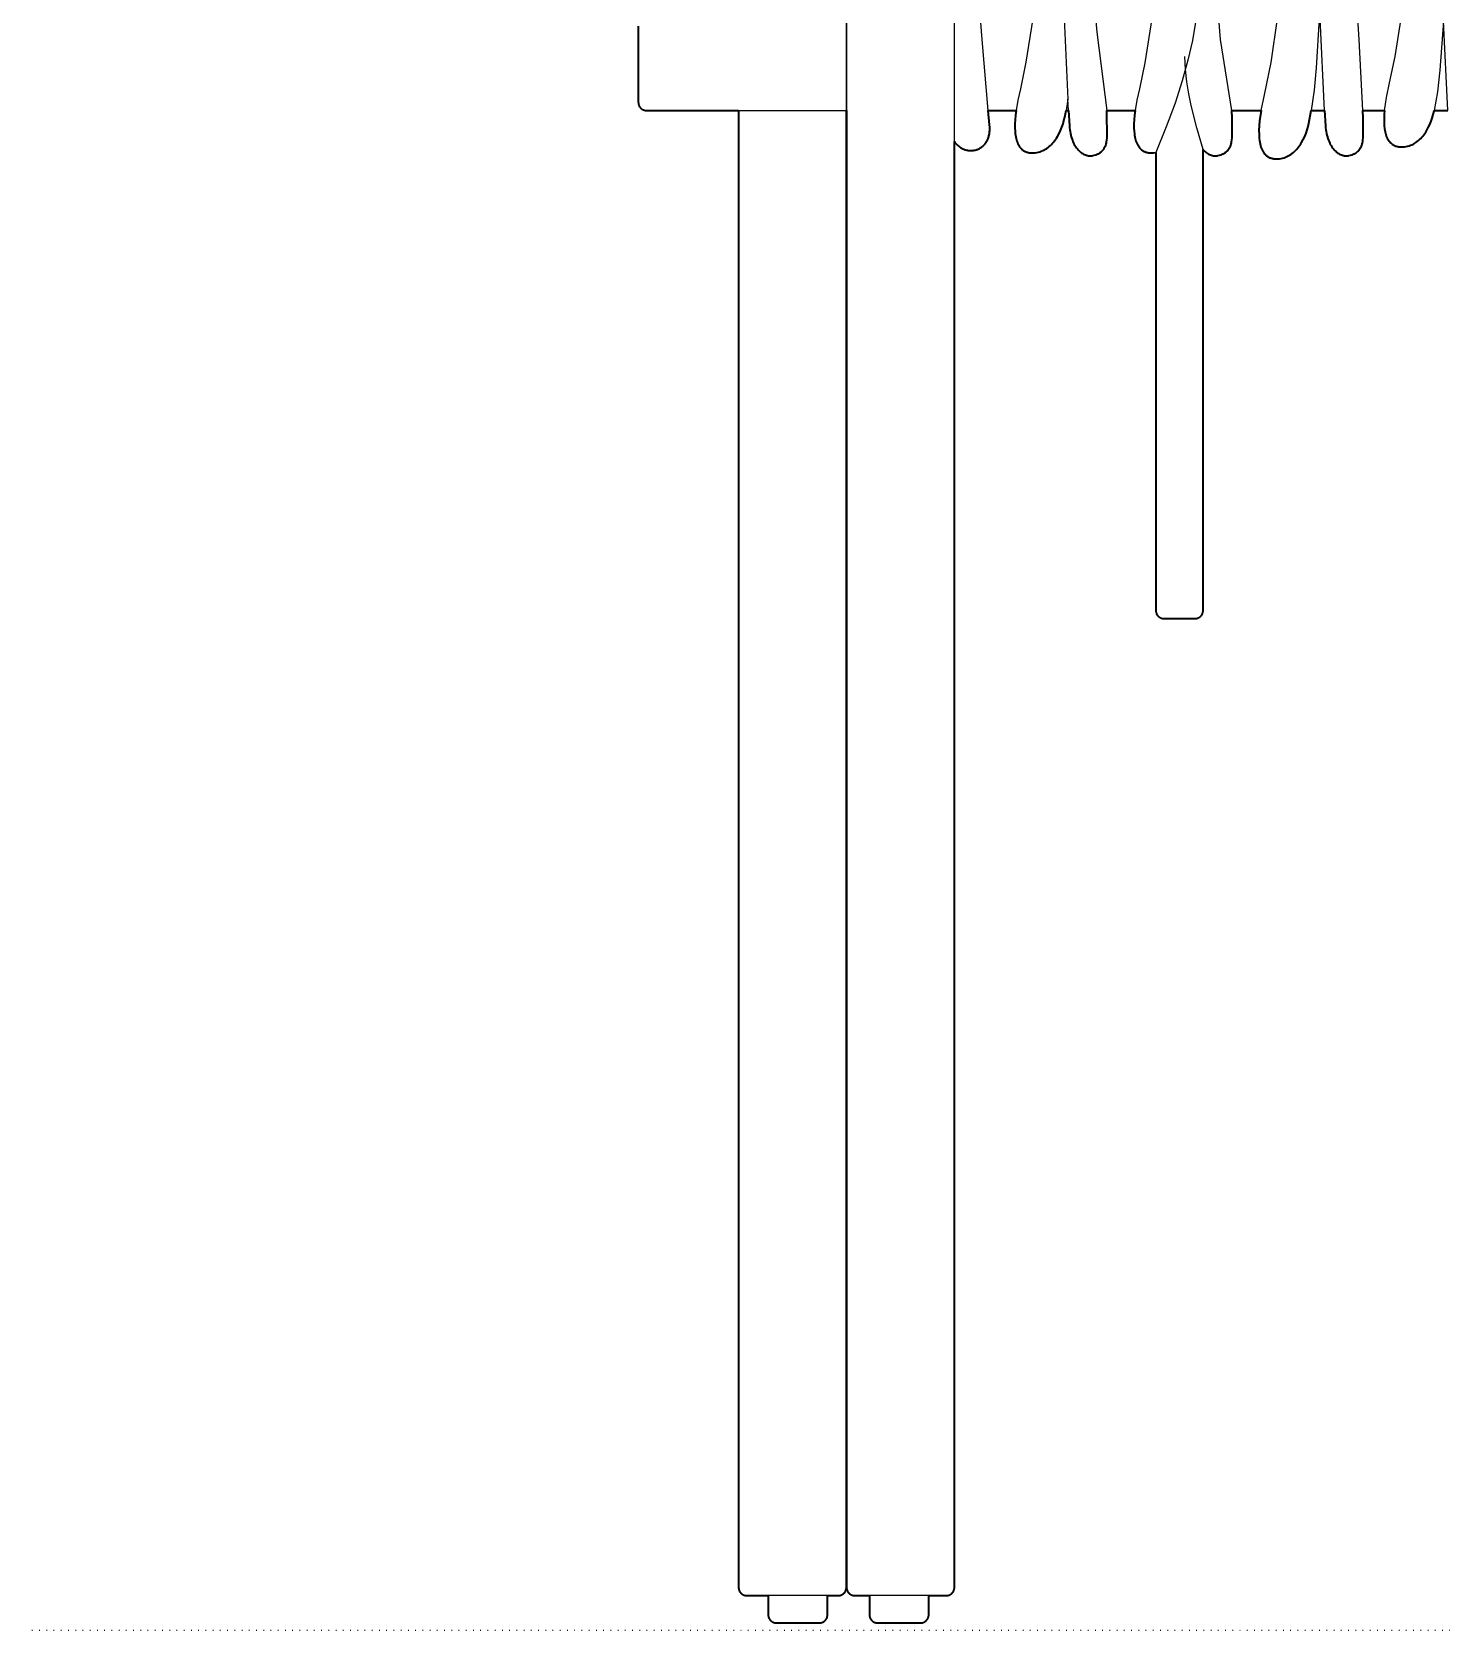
# Model space of a CAD drawing. Header units: millimetres. Extents: x 0 to 1881, y -1115 to 723.
# Drawn here: x 0 to 214.3, y -1115 to -872 of the extents above; entities that cross this region are included whole.
import ezdxf

# ---------------------------------------------------------------- set-up
doc = ezdxf.new("R2010")
doc.units = ezdxf.units.MM
doc.linetypes.add('Dots', pattern=[1, 0, -1])
doc.layers.add('Blocks', color=7, linetype='Continuous')
for name, color, linetype, lineweight, true_color in [('Blocks$Inner', 7, 'Continuous', 25, 0x007f00), ('Blocks$Outline', 7, 'Continuous', 35, 0xff3f3f), ('Groud', 7, 'Dots', 25, 0x243775)]:
    doc.layers.add(name, color=color, linetype=linetype, lineweight=lineweight, true_color=true_color)

# ---------------------------------------------------------------- blocks, each defined once
blk = doc.blocks.new('PK4 Lounge Chair Back')
at = {"layer": 'Blocks$Inner'}
blk.add_line((145.42, 231.1), (149.69, 231.1), dxfattribs=at)
for points in [[(182.52, 231.1), (186.97, 231.1), (187.48, 233.47), (188.49, 238.4), (189.48, 245.1), (185.31, 245.1), (185.17, 245.1), (184.42, 359.6), (187.13, 359.6), (187.46, 381.58), (184.28, 381.58), (182.34, 679.09)], [(202.45, 231.1), (201.89, 241.9), (201.66, 245.1), (197.71, 359.6), (197.69, 360.92), (197.56, 379.4), (197.54, 381.58), (195.77, 626.64), (194.07, 423.43), (193.37, 381.58), (193.01, 359.6)], [(153.93, 275.98), (155.11, 346.56), (155.32, 359.6), (155.65, 379.4), (155.69, 381.58), (156.39, 423.43), (157.89, 603.41), (159.5, 381.58), (159.51, 379.37), (159.65, 360.92), (159.67, 359.6), (161.33, 250.32), (161.96, 243.02), (163.5, 231.1), (167.8, 231.1)], [(176.98, 244.54), (176.51, 241.74), (175.84, 238.76), (174.97, 235.59), (173.87, 232.2), (172.54, 228.59), (170.95, 224.73), (170.95, 155.04), (170.96, 154.98), (170.96, 154.92), (170.96, 154.89), (170.97, 154.86), (170.98, 154.8), (170.99, 154.74), (171.01, 154.68), (171.03, 154.63), (171.05, 154.57), (171.07, 154.52), (171.1, 154.47), (171.13, 154.42), (171.16, 154.37), (171.2, 154.32), (171.23, 154.27), (171.27, 154.23), (171.31, 154.19), (171.35, 154.15), (171.39, 154.11), (171.44, 154.07), (171.49, 154.04), (171.54, 154.01), (171.59, 153.98), (171.64, 153.95), (171.69, 153.93), (171.75, 153.91), (171.8, 153.89), (171.86, 153.87), (171.92, 153.86), (171.98, 153.85), (172.04, 153.84), (172.1, 153.83), (172.16, 153.83), (176.93, 153.83), (176.99, 153.83), (177.05, 153.84), (177.11, 153.85), (177.17, 153.86), (177.23, 153.87), (177.28, 153.89), (177.34, 153.91), (177.39, 153.93), (177.45, 153.95), (177.5, 153.98), (177.55, 154.01), (177.6, 154.04), (177.65, 154.07), (177.69, 154.11), (177.74, 154.15), (177.78, 154.19), (177.82, 154.23), (177.86, 154.27), (177.89, 154.32), (177.93, 154.37), (177.96, 154.42), (177.99, 154.47), (178.01, 154.52), (178.04, 154.57), (178.06, 154.63), (178.08, 154.68), (178.09, 154.74), (178.11, 154.8), (178.12, 154.86), (178.13, 154.92), (178.13, 154.98), (178.13, 155.04), (178.13, 225.15), (177.18, 228.47), (176.32, 231.88), (175.97, 233.64), (175.68, 235.46), (175.46, 237.34), (175.34, 239.29)], [(212.01, 359.6), (213.41, 285.9), (213.93, 263.99), (214.69, 245.1), (214.7, 244.69), (214.17, 237.24), (213.77, 233.96), (213.28, 231.1), (215.38, 231.1), (214.7, 244.69), (214.72, 245.1), (214.69, 245.1)], [(152.23, 245.1), (151.19, 238.44), (150.34, 234.38), (149.96, 232.68), (149.69, 231.1), (149.6, 230.39), (149.54, 229.7), (149.5, 229.06), (149.5, 228.45), (149.53, 227.88), (149.56, 227.61), (149.59, 227.35), (149.64, 227.1), (149.69, 226.86), (149.75, 226.64), (149.81, 226.42), (149.89, 226.22), (149.98, 226.02), (150.07, 225.84), (150.12, 225.76), (150.17, 225.67), (150.23, 225.59), (150.28, 225.52), (150.34, 225.44), (150.4, 225.37), (150.46, 225.3), (150.53, 225.24), (150.6, 225.18), (150.67, 225.12), (150.74, 225.06), (150.82, 225.01), (150.89, 224.96), (150.97, 224.92), (151.05, 224.88), (151.14, 224.84), (151.23, 224.8), (151.31, 224.77), (151.41, 224.75), (151.5, 224.72), (151.6, 224.7), (151.69, 224.68), (151.8, 224.67), (151.9, 224.66), (152.01, 224.65), (152.11, 224.65), (152.37, 224.65), (152.61, 224.67), (152.85, 224.71), (153.09, 224.76), (153.31, 224.82), (153.53, 224.9), (153.75, 224.99), (153.96, 225.09), (154.16, 225.21), (154.36, 225.33), (154.55, 225.47), (154.73, 225.62), (154.91, 225.78), (155.08, 225.94), (155.25, 226.12), (155.41, 226.31), (155.56, 226.5), (155.71, 226.7), (155.85, 226.91), (155.98, 227.13), (156.23, 227.58), (156.45, 228.05), (156.65, 228.54), (156.83, 229.05), (156.97, 229.56), (157.1, 230.08), (157.29, 231.1)], [(156.06, 270.05), (156.99, 245.1), (157.58, 232.83)], [(136.41, 5.25), (139.1, 5.25), (139.16, 5.25), (139.22, 5.25), (139.28, 5.26), (139.34, 5.27), (139.4, 5.28), (139.45, 5.3), (139.51, 5.32), (139.56, 5.34), (139.62, 5.37), (139.67, 5.39), (139.72, 5.42), (139.77, 5.45), (139.82, 5.49), (139.86, 5.52), (139.91, 5.56), (139.95, 5.6), (139.99, 5.64), (140.03, 5.69), (140.06, 5.73), (140.1, 5.78), (140.13, 5.83), (140.16, 5.88), (140.18, 5.93), (140.21, 5.99), (140.23, 6.04), (140.25, 6.1), (140.26, 6.15), (140.28, 6.21), (140.29, 6.27), (140.3, 6.33), (140.3, 6.39), (140.3, 6.45), (140.3, 226.37), (140.3, 231.1), (140.3, 245.1)], [(140.3, 226.37), (140.39, 226.26), (140.47, 226.14), (140.57, 226.04), (140.66, 225.94), (140.76, 225.84), (140.85, 225.75), (140.96, 225.66), (141.06, 225.58), (141.16, 225.51), (141.27, 225.44), (141.38, 225.37), (141.49, 225.32), (141.61, 225.26), (141.72, 225.21), (141.84, 225.17), (141.95, 225.13), (142.07, 225.1), (142.19, 225.07), (142.31, 225.05), (142.42, 225.03), (142.54, 225.01), (142.66, 225.01), (142.78, 225), (142.9, 225), (143.02, 225.01), (143.14, 225.02), (143.25, 225.04), (143.37, 225.06), (143.49, 225.09), (143.6, 225.12), (143.71, 225.15), (143.82, 225.19), (143.93, 225.24), (144.04, 225.29), (144.15, 225.34), (144.25, 225.4), (144.35, 225.47), (144.45, 225.54), (144.55, 225.61), (144.64, 225.69), (144.73, 225.77), (144.82, 225.86), (144.9, 225.95), (144.98, 226.05), (145.06, 226.15), (145.14, 226.25), (145.21, 226.36), (145.27, 226.48), (145.33, 226.6), (145.39, 226.72), (145.44, 226.85), (145.49, 226.98), (145.54, 227.12), (145.57, 227.26), (145.61, 227.41), (145.63, 227.56), (145.66, 227.71), (145.67, 227.87), (145.69, 228.03), (145.69, 228.2), (145.68, 228.55), (145.65, 228.91), (145.42, 231.1), (144.52, 241.9), (144.26, 245.1)], [(195.83, 247.68), (195.94, 245.1), (195.77, 245.1), (195.35, 237.6), (195.01, 234.18), (194.59, 231.1), (196.62, 231.1), (195.94, 245.1)], [(92.23, 243.9), (92.23, 232.31), (92.24, 232.25), (92.24, 232.19), (92.25, 232.13), (92.26, 232.07), (92.27, 232.01), (92.29, 231.95), (92.31, 231.9), (92.33, 231.84), (92.35, 231.79), (92.38, 231.74), (92.41, 231.68), (92.44, 231.64), (92.48, 231.59), (92.51, 231.54), (92.55, 231.5), (92.59, 231.46), (92.63, 231.42), (92.68, 231.38), (92.72, 231.34), (92.77, 231.31), (92.82, 231.28), (92.87, 231.25), (92.92, 231.22), (92.97, 231.2), (93.03, 231.18), (93.08, 231.16), (93.14, 231.14), (93.2, 231.13), (93.26, 231.12), (93.32, 231.11), (93.38, 231.1), (93.44, 231.1), (107.49, 231.1), (123.88, 231.1), (123.88, 6.45), (123.88, 6.39), (123.87, 6.33), (123.86, 6.27), (123.85, 6.21), (123.84, 6.15), (123.82, 6.1), (123.81, 6.04), (123.78, 5.99), (123.76, 5.93), (123.73, 5.88), (123.7, 5.83), (123.67, 5.78), (123.64, 5.73), (123.6, 5.69), (123.56, 5.64), (123.52, 5.6), (123.48, 5.56), (123.44, 5.52), (123.39, 5.49), (123.35, 5.45), (123.3, 5.42), (123.25, 5.39), (123.19, 5.37), (123.14, 5.34), (123.09, 5.32), (123.03, 5.3), (122.97, 5.28), (122.91, 5.27), (122.85, 5.26), (122.79, 5.25), (122.73, 5.25), (122.67, 5.25), (121.01, 5.25)], [(123.91, 245.1), (123.91, 231.1), (123.88, 231.1), (123.88, 245.1)], [(170.35, 245.1), (169.29, 238.35), (168.46, 234.38), (168.07, 232.68), (167.8, 231.1), (167.71, 230.39), (167.65, 229.7), (167.62, 229.06), (167.62, 228.45), (167.65, 227.88), (167.68, 227.61), (167.71, 227.35), (167.75, 227.1), (167.8, 226.86), (167.86, 226.64), (167.93, 226.42), (168.01, 226.22), (168.09, 226.02), (168.19, 225.84), (168.24, 225.76), (168.29, 225.67), (168.34, 225.59), (168.4, 225.52), (168.46, 225.44), (168.52, 225.37), (168.58, 225.3), (168.65, 225.24), (168.72, 225.18), (168.79, 225.12), (168.86, 225.06), (168.93, 225.01), (169.01, 224.96), (169.09, 224.92), (169.17, 224.88), (169.26, 224.84), (169.34, 224.8), (169.43, 224.77), (169.52, 224.75), (169.62, 224.72), (169.71, 224.7), (169.81, 224.68), (169.91, 224.67), (170.02, 224.66), (170.12, 224.65), (170.23, 224.65), (170.32, 224.65), (170.42, 224.65), (170.6, 224.67), (170.95, 224.73)], [(178.13, 225.15), (178.27, 225.01), (178.4, 224.88), (178.54, 224.76), (178.68, 224.65), (178.82, 224.56), (178.97, 224.47), (179.11, 224.4), (179.25, 224.34), (179.4, 224.29), (179.47, 224.27), (179.54, 224.25), (179.62, 224.23), (179.69, 224.22), (179.76, 224.21), (179.83, 224.2), (179.9, 224.19), (179.97, 224.19), (180.04, 224.19), (180.11, 224.19), (180.18, 224.2), (180.24, 224.21), (180.31, 224.22), (180.37, 224.23), (180.61, 224.3), (180.83, 224.37), (181.03, 224.44), (181.13, 224.49), (181.22, 224.53), (181.31, 224.58), (181.39, 224.63), (181.47, 224.68), (181.55, 224.73), (181.62, 224.79), (181.69, 224.84), (181.76, 224.9), (181.82, 224.96), (181.88, 225.03), (181.94, 225.09), (181.99, 225.16), (182.04, 225.23), (182.09, 225.3), (182.13, 225.37), (182.18, 225.45), (182.22, 225.52), (182.29, 225.68), (182.35, 225.85), (182.4, 226.02), (182.45, 226.2), (182.48, 226.39), (182.51, 226.58), (182.55, 226.99), (182.57, 227.42), (182.58, 227.88), (182.54, 229.92), (182.52, 231.1), (180.76, 241.9), (180.52, 245.1)], [(196.62, 231.1), (196.75, 228.79), (196.77, 228.48), (196.81, 228.17), (196.85, 227.88), (196.91, 227.6), (196.97, 227.33), (197.04, 227.07), (197.12, 226.82), (197.2, 226.59), (197.29, 226.36), (197.39, 226.15), (197.49, 225.95), (197.6, 225.76), (197.72, 225.58), (197.84, 225.41), (197.96, 225.25), (198.09, 225.11), (198.22, 224.97), (198.36, 224.85), (198.49, 224.73), (198.63, 224.63), (198.77, 224.54), (198.91, 224.46), (199.06, 224.39), (199.2, 224.33), (199.34, 224.28), (199.41, 224.26), (199.48, 224.24), (199.56, 224.23), (199.63, 224.21), (199.7, 224.2), (199.77, 224.2), (199.84, 224.19), (199.9, 224.19), (199.97, 224.19), (200.04, 224.2), (200.11, 224.2), (200.17, 224.21), (200.24, 224.22), (200.3, 224.23), (200.54, 224.3), (200.76, 224.37), (200.96, 224.44), (201.06, 224.49), (201.15, 224.53), (201.24, 224.58), (201.32, 224.63), (201.4, 224.68), (201.48, 224.73), (201.55, 224.79), (201.62, 224.84), (201.69, 224.9), (201.75, 224.96), (201.81, 225.03), (201.87, 225.09), (201.92, 225.16), (201.97, 225.23), (202.02, 225.3), (202.06, 225.37), (202.1, 225.45), (202.14, 225.52), (202.22, 225.68), (202.28, 225.85), (202.33, 226.02), (202.37, 226.2), (202.41, 226.39), (202.44, 226.58), (202.48, 226.99), (202.5, 227.42), (202.51, 227.88), (202.46, 229.92), (202.45, 231.1), (205.74, 231.1), (205.86, 232.06), (206.02, 233.08), (206.5, 235.28), (207.34, 239.29), (208.27, 245.1)], [(107.49, 231.1), (107.49, 6.45), (107.49, 6.39), (107.49, 6.33), (107.5, 6.3), (107.5, 6.27), (107.51, 6.21), (107.53, 6.15), (107.54, 6.1), (107.56, 6.04), (107.58, 5.99), (107.61, 5.93), (107.63, 5.88), (107.66, 5.83), (107.7, 5.78), (107.73, 5.73), (107.76, 5.69), (107.8, 5.64), (107.84, 5.6), (107.89, 5.56), (107.93, 5.52), (107.97, 5.49), (108.02, 5.45), (108.07, 5.42), (108.12, 5.39), (108.17, 5.37), (108.23, 5.34), (108.28, 5.32), (108.34, 5.3), (108.4, 5.28), (108.45, 5.27), (108.51, 5.26), (108.57, 5.25), (108.63, 5.25), (108.7, 5.25), (111.99, 5.25)], [(123.91, 231.1), (123.91, 6.45), (123.91, 6.39), (123.92, 6.33), (123.93, 6.27), (123.94, 6.21), (123.95, 6.15), (123.97, 6.1), (123.99, 6.04), (124.01, 5.99), (124.03, 5.93), (124.06, 5.88), (124.09, 5.83), (124.12, 5.78), (124.15, 5.73), (124.19, 5.69), (124.23, 5.64), (124.27, 5.6), (124.31, 5.56), (124.35, 5.52), (124.4, 5.49), (124.45, 5.45), (124.5, 5.42), (124.55, 5.39), (124.6, 5.37), (124.65, 5.34), (124.71, 5.32), (124.76, 5.3), (124.82, 5.28), (124.88, 5.27), (124.94, 5.26), (125, 5.25), (125.06, 5.25), (125.12, 5.25), (127.39, 5.25)], [(157.67, 231.1), (157.8, 228.79), (157.82, 228.48), (157.86, 228.17), (157.9, 227.88), (157.95, 227.6), (158.02, 227.33), (158.09, 227.07), (158.16, 226.82), (158.25, 226.59), (158.34, 226.36), (158.44, 226.15), (158.54, 225.95), (158.65, 225.76), (158.77, 225.58), (158.89, 225.41), (159.01, 225.25), (159.14, 225.11), (159.27, 224.97), (159.41, 224.85), (159.54, 224.73), (159.68, 224.63), (159.82, 224.54), (159.96, 224.46), (160.11, 224.39), (160.25, 224.33), (160.39, 224.28), (160.46, 224.26), (160.53, 224.24), (160.6, 224.23), (160.68, 224.21), (160.75, 224.2), (160.82, 224.2), (160.88, 224.19), (160.95, 224.19), (161.02, 224.19), (161.09, 224.2), (161.16, 224.2), (161.22, 224.21), (161.29, 224.22), (161.35, 224.23), (161.59, 224.3), (161.81, 224.37), (162.01, 224.44), (162.11, 224.49), (162.2, 224.53), (162.29, 224.58), (162.37, 224.63), (162.45, 224.68), (162.53, 224.73), (162.6, 224.79), (162.67, 224.84), (162.73, 224.9), (162.8, 224.96), (162.86, 225.03), (162.91, 225.09), (162.97, 225.16), (163.02, 225.23), (163.07, 225.3), (163.11, 225.37), (163.15, 225.45), (163.19, 225.52), (163.23, 225.6), (163.26, 225.68), (163.33, 225.85), (163.38, 226.02), (163.42, 226.2), (163.46, 226.39), (163.49, 226.58), (163.53, 226.99), (163.55, 227.42), (163.55, 227.88), (163.51, 229.92), (163.5, 231.1)], [(186.97, 231.1), (186.74, 229.52), (186.67, 228.79), (186.64, 228.09), (186.65, 227.44), (186.68, 226.84), (186.72, 226.56), (186.76, 226.28), (186.81, 226.02), (186.87, 225.78), (186.94, 225.54), (187.03, 225.32), (187.12, 225.11), (187.17, 225.01), (187.22, 224.92), (187.27, 224.83), (187.33, 224.74), (187.39, 224.65), (187.45, 224.57), (187.51, 224.5), (187.58, 224.42), (187.65, 224.35), (187.72, 224.28), (187.8, 224.22), (187.88, 224.16), (187.96, 224.11), (188.04, 224.05), (188.13, 224.01), (188.21, 223.96), (188.31, 223.92), (188.4, 223.89), (188.5, 223.85), (188.6, 223.83), (188.7, 223.8), (188.8, 223.78), (188.91, 223.77), (189.02, 223.75), (189.14, 223.75), (189.25, 223.74), (189.51, 223.75), (189.75, 223.77), (189.99, 223.8), (190.23, 223.85), (190.45, 223.92), (190.67, 223.99), (190.89, 224.08), (191.1, 224.19), (191.3, 224.3), (191.5, 224.43), (191.69, 224.56), (191.87, 224.71), (192.05, 224.87), (192.22, 225.04), (192.39, 225.22), (192.55, 225.4), (192.7, 225.6), (192.85, 225.8), (192.99, 226.01), (193.12, 226.22), (193.37, 226.67), (193.59, 227.15), (193.79, 227.64), (193.96, 228.14), (194.11, 228.66), (194.24, 229.18), (194.59, 231.1)], [(213.28, 231.1), (213.26, 230.99), (213.14, 230.47), (212.99, 229.95), (212.81, 229.45), (212.62, 228.96), (212.39, 228.49), (212.14, 228.03), (212.01, 227.82), (211.87, 227.61), (211.72, 227.41), (211.57, 227.21), (211.41, 227.03), (211.24, 226.85), (211.07, 226.68), (210.89, 226.52), (210.71, 226.38), (210.52, 226.24), (210.32, 226.11), (210.12, 226), (209.91, 225.89), (209.7, 225.8), (209.48, 225.73), (209.25, 225.66), (209.01, 225.61), (208.77, 225.58), (208.53, 225.56), (208.28, 225.55), (208.08, 225.56), (207.89, 225.58), (207.8, 225.6), (207.71, 225.62), (207.62, 225.64), (207.53, 225.66), (207.45, 225.69), (207.37, 225.72), (207.29, 225.75), (207.21, 225.79), (207.14, 225.82), (207.06, 225.86), (206.99, 225.91), (206.92, 225.96), (206.86, 226.01), (206.79, 226.06), (206.73, 226.11), (206.67, 226.17), (206.61, 226.23), (206.55, 226.29), (206.49, 226.36), (206.44, 226.43), (206.34, 226.57), (206.24, 226.73), (206.16, 226.89), (206.08, 227.07), (206, 227.25), (205.94, 227.45), (205.88, 227.65), (205.83, 227.87), (205.78, 228.09), (205.75, 228.32), (205.69, 228.81), (205.67, 229.34), (205.67, 229.89), (205.69, 230.48), (205.74, 231.1)]]:
    blk.add_lwpolyline(points, dxfattribs=at)
for points in [[(157.58, 232.83), (157.29, 231.1), (157.67, 231.1)], [(111.99, 5.25), (111.99, 2.3), (111.99, 2.24), (112, 2.18), (112, 2.12), (112.01, 2.06), (112.03, 2), (112.04, 1.94), (112.05, 1.93), (112.05, 1.92), (112.06, 1.89), (112.08, 1.83), (112.11, 1.78), (112.14, 1.73), (112.16, 1.68), (112.2, 1.63), (112.23, 1.58), (112.27, 1.54), (112.3, 1.49), (112.34, 1.45), (112.39, 1.41), (112.43, 1.37), (112.48, 1.34), (112.52, 1.3), (112.57, 1.27), (112.62, 1.24), (112.67, 1.21), (112.73, 1.19), (112.78, 1.17), (112.84, 1.15), (112.9, 1.13), (112.95, 1.12), (113.01, 1.11), (113.07, 1.1), (113.13, 1.1), (113.2, 1.09), (119.8, 1.09), (119.86, 1.1), (119.92, 1.1), (119.99, 1.11), (120.04, 1.12), (120.1, 1.13), (120.16, 1.15), (120.22, 1.17), (120.27, 1.19), (120.32, 1.21), (120.38, 1.24), (120.43, 1.27), (120.48, 1.3), (120.52, 1.34), (120.57, 1.37), (120.61, 1.41), (120.65, 1.45), (120.69, 1.49), (120.73, 1.54), (120.77, 1.58), (120.8, 1.63), (120.83, 1.68), (120.86, 1.73), (120.89, 1.78), (120.91, 1.83), (120.94, 1.89), (120.96, 1.94), (120.97, 2), (120.98, 2.06), (121, 2.12), (121, 2.18), (121.01, 2.24), (121.01, 2.3), (121.01, 5.25)], [(127.39, 5.25), (127.39, 2.3), (127.39, 2.24), (127.39, 2.21), (127.39, 2.18), (127.4, 2.15), (127.4, 2.12), (127.41, 2.06), (127.43, 2), (127.44, 1.94), (127.46, 1.89), (127.48, 1.83), (127.51, 1.78), (127.53, 1.73), (127.56, 1.68), (127.6, 1.63), (127.63, 1.58), (127.66, 1.54), (127.7, 1.49), (127.74, 1.45), (127.79, 1.41), (127.83, 1.37), (127.87, 1.34), (127.92, 1.3), (127.97, 1.27), (128.02, 1.24), (128.07, 1.21), (128.13, 1.19), (128.18, 1.17), (128.24, 1.15), (128.3, 1.13), (128.35, 1.12), (128.41, 1.11), (128.47, 1.1), (128.53, 1.1), (128.6, 1.09), (135.2, 1.09), (135.26, 1.1), (135.32, 1.1), (135.38, 1.11), (135.44, 1.12), (135.5, 1.13), (135.56, 1.15), (135.62, 1.17), (135.67, 1.19), (135.72, 1.21), (135.78, 1.24), (135.83, 1.27), (135.88, 1.3), (135.92, 1.34), (135.97, 1.37), (136.01, 1.41), (136.05, 1.45), (136.09, 1.49), (136.13, 1.54), (136.17, 1.58), (136.2, 1.63), (136.23, 1.68), (136.26, 1.73), (136.29, 1.78), (136.31, 1.83), (136.34, 1.89), (136.35, 1.94), (136.37, 2), (136.38, 2.06), (136.39, 2.12), (136.4, 2.18), (136.41, 2.24), (136.41, 2.3), (136.41, 5.25)]]:
    blk.add_lwpolyline(points, close=True, dxfattribs=at)
at = {"layer": 'Blocks$Outline'}
for points in [[(92.23, 243.9), (92.23, 232.31), (92.24, 232.25), (92.24, 232.19), (92.25, 232.13), (92.26, 232.07), (92.27, 232.01), (92.29, 231.95), (92.31, 231.9), (92.33, 231.84), (92.35, 231.79), (92.38, 231.74), (92.41, 231.68), (92.44, 231.64), (92.48, 231.59), (92.51, 231.54), (92.55, 231.5), (92.59, 231.46), (92.63, 231.42), (92.68, 231.38), (92.72, 231.34), (92.77, 231.31), (92.82, 231.28), (92.87, 231.25), (92.92, 231.22), (92.97, 231.2), (93.03, 231.18), (93.08, 231.16), (93.14, 231.14), (93.2, 231.13), (93.26, 231.12), (93.32, 231.11), (93.38, 231.1), (93.44, 231.1), (107.49, 231.1)], [(107.49, 231.1), (107.49, 6.45), (107.49, 6.39), (107.49, 6.33), (107.5, 6.3), (107.5, 6.27), (107.51, 6.21), (107.53, 6.15), (107.54, 6.1), (107.56, 6.04), (107.58, 5.99), (107.61, 5.93), (107.63, 5.88), (107.66, 5.83), (107.7, 5.78), (107.73, 5.73), (107.76, 5.69), (107.8, 5.64), (107.84, 5.6), (107.89, 5.56), (107.93, 5.52), (107.97, 5.49), (108.02, 5.45), (108.07, 5.42), (108.12, 5.39), (108.17, 5.37), (108.23, 5.34), (108.28, 5.32), (108.34, 5.3), (108.4, 5.28), (108.45, 5.27), (108.51, 5.26), (108.57, 5.25), (108.63, 5.25), (108.7, 5.25), (111.99, 5.25)], [(121.01, 5.25), (122.67, 5.25), (122.73, 5.25), (122.79, 5.25), (122.85, 5.26), (122.91, 5.27), (122.97, 5.28), (123.03, 5.3), (123.09, 5.32), (123.14, 5.34), (123.19, 5.37), (123.25, 5.39), (123.3, 5.42), (123.35, 5.45), (123.39, 5.49), (123.44, 5.52), (123.48, 5.56), (123.52, 5.6), (123.56, 5.64), (123.6, 5.69), (123.64, 5.73), (123.67, 5.78), (123.7, 5.83), (123.73, 5.88), (123.76, 5.93), (123.78, 5.99), (123.81, 6.04), (123.82, 6.1), (123.84, 6.15), (123.85, 6.21), (123.86, 6.27), (123.87, 6.33), (123.88, 6.39), (123.88, 6.45), (123.88, 231.1)], [(123.88, 231.1), (123.91, 231.1)], [(123.91, 231.1), (123.91, 6.45), (123.91, 6.39), (123.92, 6.33), (123.93, 6.27), (123.94, 6.21), (123.95, 6.15), (123.97, 6.1), (123.99, 6.04), (124.01, 5.99), (124.03, 5.93), (124.06, 5.88), (124.09, 5.83), (124.12, 5.78), (124.15, 5.73), (124.19, 5.69), (124.23, 5.64), (124.27, 5.6), (124.31, 5.56), (124.35, 5.52), (124.4, 5.49), (124.45, 5.45), (124.5, 5.42), (124.55, 5.39), (124.6, 5.37), (124.65, 5.34), (124.71, 5.32), (124.76, 5.3), (124.82, 5.28), (124.88, 5.27), (124.94, 5.26), (125, 5.25), (125.06, 5.25), (125.12, 5.25), (127.39, 5.25)], [(140.3, 226.37), (140.39, 226.26), (140.47, 226.14), (140.57, 226.04), (140.66, 225.94), (140.76, 225.84), (140.85, 225.75), (140.96, 225.66), (141.06, 225.58), (141.16, 225.51), (141.27, 225.44), (141.38, 225.37), (141.49, 225.32), (141.61, 225.26), (141.72, 225.21), (141.84, 225.17), (141.95, 225.13), (142.07, 225.1), (142.19, 225.07), (142.31, 225.05), (142.42, 225.03), (142.54, 225.01), (142.66, 225.01), (142.78, 225), (142.9, 225), (143.02, 225.01), (143.14, 225.02), (143.25, 225.04), (143.37, 225.06), (143.49, 225.09), (143.6, 225.12), (143.71, 225.15), (143.82, 225.19), (143.93, 225.24), (144.04, 225.29), (144.15, 225.34), (144.25, 225.4), (144.35, 225.47), (144.45, 225.54), (144.55, 225.61), (144.64, 225.69), (144.73, 225.77), (144.82, 225.86), (144.9, 225.95), (144.98, 226.05), (145.06, 226.15), (145.14, 226.25), (145.21, 226.36), (145.27, 226.48), (145.33, 226.6), (145.39, 226.72), (145.44, 226.85), (145.49, 226.98), (145.54, 227.12), (145.57, 227.26), (145.61, 227.41), (145.63, 227.56), (145.66, 227.71), (145.67, 227.87), (145.69, 228.03), (145.69, 228.2), (145.68, 228.55), (145.65, 228.91), (145.42, 231.1)], [(145.42, 231.1), (149.69, 231.1)], [(149.69, 231.1), (149.6, 230.39), (149.54, 229.7), (149.5, 229.06), (149.5, 228.45), (149.53, 227.88), (149.56, 227.61), (149.59, 227.35), (149.64, 227.1), (149.69, 226.86), (149.75, 226.64), (149.81, 226.42), (149.89, 226.22), (149.98, 226.02), (150.07, 225.84), (150.12, 225.76), (150.17, 225.67), (150.23, 225.59), (150.28, 225.52), (150.34, 225.44), (150.4, 225.37), (150.46, 225.3), (150.53, 225.24), (150.6, 225.18), (150.67, 225.12), (150.74, 225.06), (150.82, 225.01), (150.89, 224.96), (150.97, 224.92), (151.05, 224.88), (151.14, 224.84), (151.23, 224.8), (151.31, 224.77), (151.41, 224.75), (151.5, 224.72), (151.6, 224.7), (151.69, 224.68), (151.8, 224.67), (151.9, 224.66), (152.01, 224.65), (152.11, 224.65), (152.37, 224.65), (152.61, 224.67), (152.85, 224.71), (153.09, 224.76), (153.31, 224.82), (153.53, 224.9), (153.75, 224.99), (153.96, 225.09), (154.16, 225.21), (154.36, 225.33), (154.55, 225.47), (154.73, 225.62), (154.91, 225.78), (155.08, 225.94), (155.25, 226.12), (155.41, 226.31), (155.56, 226.5), (155.71, 226.7), (155.85, 226.91), (155.98, 227.13), (156.23, 227.58), (156.45, 228.05), (156.65, 228.54), (156.83, 229.05), (156.97, 229.56), (157.1, 230.08), (157.29, 231.1)], [(157.29, 231.1), (157.67, 231.1)], [(157.67, 231.1), (157.8, 228.79), (157.82, 228.48), (157.86, 228.17), (157.9, 227.88), (157.95, 227.6), (158.02, 227.33), (158.09, 227.07), (158.16, 226.82), (158.25, 226.59), (158.34, 226.36), (158.44, 226.15), (158.54, 225.95), (158.65, 225.76), (158.77, 225.58), (158.89, 225.41), (159.01, 225.25), (159.14, 225.11), (159.27, 224.97), (159.41, 224.85), (159.54, 224.73), (159.68, 224.63), (159.82, 224.54), (159.96, 224.46), (160.11, 224.39), (160.25, 224.33), (160.39, 224.28), (160.46, 224.26), (160.53, 224.24), (160.6, 224.23), (160.68, 224.21), (160.75, 224.2), (160.82, 224.2), (160.88, 224.19), (160.95, 224.19), (161.02, 224.19), (161.09, 224.2), (161.16, 224.2), (161.22, 224.21), (161.29, 224.22), (161.35, 224.23), (161.59, 224.3), (161.81, 224.37), (162.01, 224.44), (162.11, 224.49), (162.2, 224.53), (162.29, 224.58), (162.37, 224.63), (162.45, 224.68), (162.53, 224.73), (162.6, 224.79), (162.67, 224.84), (162.73, 224.9), (162.8, 224.96), (162.86, 225.03), (162.91, 225.09), (162.97, 225.16), (163.02, 225.23), (163.07, 225.3), (163.11, 225.37), (163.15, 225.45), (163.19, 225.52), (163.23, 225.6), (163.26, 225.68), (163.33, 225.85), (163.38, 226.02), (163.42, 226.2), (163.46, 226.39), (163.49, 226.58), (163.53, 226.99), (163.55, 227.42), (163.55, 227.88), (163.51, 229.92), (163.5, 231.1)], [(163.5, 231.1), (167.8, 231.1)], [(167.8, 231.1), (167.71, 230.39), (167.65, 229.7), (167.62, 229.06), (167.62, 228.45), (167.65, 227.88), (167.68, 227.61), (167.71, 227.35), (167.75, 227.1), (167.8, 226.86), (167.86, 226.64), (167.93, 226.42), (168.01, 226.22), (168.09, 226.02), (168.19, 225.84), (168.24, 225.76), (168.29, 225.67), (168.34, 225.59), (168.4, 225.52), (168.46, 225.44), (168.52, 225.37), (168.58, 225.3), (168.65, 225.24), (168.72, 225.18), (168.79, 225.12), (168.86, 225.06), (168.93, 225.01), (169.01, 224.96), (169.09, 224.92), (169.17, 224.88), (169.26, 224.84), (169.34, 224.8), (169.43, 224.77), (169.52, 224.75), (169.62, 224.72), (169.71, 224.7), (169.81, 224.68), (169.91, 224.67), (170.02, 224.66), (170.12, 224.65), (170.23, 224.65), (170.32, 224.65), (170.42, 224.65), (170.6, 224.67), (170.95, 224.73)], [(178.13, 225.15), (178.27, 225.01), (178.4, 224.88), (178.54, 224.76), (178.68, 224.65), (178.82, 224.56), (178.97, 224.47), (179.11, 224.4), (179.25, 224.34), (179.4, 224.29), (179.47, 224.27), (179.54, 224.25), (179.62, 224.23), (179.69, 224.22), (179.76, 224.21), (179.83, 224.2), (179.9, 224.19), (179.97, 224.19), (180.04, 224.19), (180.11, 224.19), (180.18, 224.2), (180.24, 224.21), (180.31, 224.22), (180.37, 224.23), (180.61, 224.3), (180.83, 224.37), (181.03, 224.44), (181.13, 224.49), (181.22, 224.53), (181.31, 224.58), (181.39, 224.63), (181.47, 224.68), (181.55, 224.73), (181.62, 224.79), (181.69, 224.84), (181.76, 224.9), (181.82, 224.96), (181.88, 225.03), (181.94, 225.09), (181.99, 225.16), (182.04, 225.23), (182.09, 225.3), (182.13, 225.37), (182.18, 225.45), (182.22, 225.52), (182.29, 225.68), (182.35, 225.85), (182.4, 226.02), (182.45, 226.2), (182.48, 226.39), (182.51, 226.58), (182.55, 226.99), (182.57, 227.42), (182.58, 227.88), (182.54, 229.92), (182.52, 231.1)], [(182.52, 231.1), (186.97, 231.1)], [(186.97, 231.1), (186.74, 229.52), (186.67, 228.79), (186.64, 228.09), (186.65, 227.44), (186.68, 226.84), (186.72, 226.56), (186.76, 226.28), (186.81, 226.02), (186.87, 225.78), (186.94, 225.54), (187.03, 225.32), (187.12, 225.11), (187.17, 225.01), (187.22, 224.92), (187.27, 224.83), (187.33, 224.74), (187.39, 224.65), (187.45, 224.57), (187.51, 224.5), (187.58, 224.42), (187.65, 224.35), (187.72, 224.28), (187.8, 224.22), (187.88, 224.16), (187.96, 224.11), (188.04, 224.05), (188.13, 224.01), (188.21, 223.96), (188.31, 223.92), (188.4, 223.89), (188.5, 223.85), (188.6, 223.83), (188.7, 223.8), (188.8, 223.78), (188.91, 223.77), (189.02, 223.75), (189.14, 223.75), (189.25, 223.74), (189.51, 223.75), (189.75, 223.77), (189.99, 223.8), (190.23, 223.85), (190.45, 223.92), (190.67, 223.99), (190.89, 224.08), (191.1, 224.19), (191.3, 224.3), (191.5, 224.43), (191.69, 224.56), (191.87, 224.71), (192.05, 224.87), (192.22, 225.04), (192.39, 225.22), (192.55, 225.4), (192.7, 225.6), (192.85, 225.8), (192.99, 226.01), (193.12, 226.22), (193.37, 226.67), (193.59, 227.15), (193.79, 227.64), (193.96, 228.14), (194.11, 228.66), (194.24, 229.18), (194.59, 231.1)], [(194.59, 231.1), (196.62, 231.1)], [(196.62, 231.1), (196.75, 228.79), (196.77, 228.48), (196.81, 228.17), (196.85, 227.88), (196.91, 227.6), (196.97, 227.33), (197.04, 227.07), (197.12, 226.82), (197.2, 226.59), (197.29, 226.36), (197.39, 226.15), (197.49, 225.95), (197.6, 225.76), (197.72, 225.58), (197.84, 225.41), (197.96, 225.25), (198.09, 225.11), (198.22, 224.97), (198.36, 224.85), (198.49, 224.73), (198.63, 224.63), (198.77, 224.54), (198.91, 224.46), (199.06, 224.39), (199.2, 224.33), (199.34, 224.28), (199.41, 224.26), (199.48, 224.24), (199.56, 224.23), (199.63, 224.21), (199.7, 224.2), (199.77, 224.2), (199.84, 224.19), (199.9, 224.19), (199.97, 224.19), (200.04, 224.2), (200.11, 224.2), (200.17, 224.21), (200.24, 224.22), (200.3, 224.23), (200.54, 224.3), (200.76, 224.37), (200.96, 224.44), (201.06, 224.49), (201.15, 224.53), (201.24, 224.58), (201.32, 224.63), (201.4, 224.68), (201.48, 224.73), (201.55, 224.79), (201.62, 224.84), (201.69, 224.9), (201.75, 224.96), (201.81, 225.03), (201.87, 225.09), (201.92, 225.16), (201.97, 225.23), (202.02, 225.3), (202.06, 225.37), (202.1, 225.45), (202.14, 225.52), (202.22, 225.68), (202.28, 225.85), (202.33, 226.02), (202.37, 226.2), (202.41, 226.39), (202.44, 226.58), (202.48, 226.99), (202.5, 227.42), (202.51, 227.88), (202.46, 229.92), (202.45, 231.1), (205.74, 231.1)], [(205.74, 231.1), (205.69, 230.48), (205.67, 229.89), (205.67, 229.34), (205.69, 228.81), (205.75, 228.32), (205.78, 228.09), (205.83, 227.87), (205.88, 227.65), (205.94, 227.45), (206, 227.25), (206.08, 227.07), (206.16, 226.89), (206.24, 226.73), (206.34, 226.57), (206.44, 226.43), (206.49, 226.36), (206.55, 226.29), (206.61, 226.23), (206.67, 226.17), (206.73, 226.11), (206.79, 226.06), (206.86, 226.01), (206.92, 225.96), (206.99, 225.91), (207.06, 225.86), (207.14, 225.82), (207.21, 225.79), (207.29, 225.75), (207.37, 225.72), (207.45, 225.69), (207.53, 225.66), (207.62, 225.64), (207.71, 225.62), (207.8, 225.6), (207.89, 225.58), (208.08, 225.56), (208.28, 225.55), (208.53, 225.56), (208.77, 225.58), (209.01, 225.61), (209.25, 225.66), (209.48, 225.73), (209.7, 225.8), (209.91, 225.89), (210.12, 226), (210.32, 226.11), (210.52, 226.24), (210.71, 226.38), (210.89, 226.52), (211.07, 226.68), (211.24, 226.85), (211.41, 227.03), (211.57, 227.21), (211.72, 227.41), (211.87, 227.61), (212.01, 227.82), (212.14, 228.03), (212.39, 228.49), (212.62, 228.96), (212.81, 229.45), (212.99, 229.95), (213.14, 230.47), (213.26, 230.99), (213.28, 231.1)], [(213.28, 231.1), (215.38, 231.1)], [(136.41, 5.25), (139.1, 5.25), (139.16, 5.25), (139.22, 5.25), (139.28, 5.26), (139.34, 5.27), (139.4, 5.28), (139.45, 5.3), (139.51, 5.32), (139.56, 5.34), (139.62, 5.37), (139.67, 5.39), (139.72, 5.42), (139.77, 5.45), (139.82, 5.49), (139.86, 5.52), (139.91, 5.56), (139.95, 5.6), (139.99, 5.64), (140.03, 5.69), (140.06, 5.73), (140.1, 5.78), (140.13, 5.83), (140.16, 5.88), (140.18, 5.93), (140.21, 5.99), (140.23, 6.04), (140.25, 6.1), (140.26, 6.15), (140.28, 6.21), (140.29, 6.27), (140.3, 6.33), (140.3, 6.39), (140.3, 6.45), (140.3, 226.37)], [(170.95, 224.73), (170.95, 155.04), (170.96, 154.98), (170.96, 154.92), (170.96, 154.89), (170.97, 154.86), (170.98, 154.8), (170.99, 154.74), (171.01, 154.68), (171.03, 154.63), (171.05, 154.57), (171.07, 154.52), (171.1, 154.47), (171.13, 154.42), (171.16, 154.37), (171.2, 154.32), (171.23, 154.27), (171.27, 154.23), (171.31, 154.19), (171.35, 154.15), (171.39, 154.11), (171.44, 154.07), (171.49, 154.04), (171.54, 154.01), (171.59, 153.98), (171.64, 153.95), (171.69, 153.93), (171.75, 153.91), (171.8, 153.89), (171.86, 153.87), (171.92, 153.86), (171.98, 153.85), (172.04, 153.84), (172.1, 153.83), (172.16, 153.83), (176.93, 153.83), (176.99, 153.83), (177.05, 153.84), (177.11, 153.85), (177.17, 153.86), (177.23, 153.87), (177.28, 153.89), (177.34, 153.91), (177.39, 153.93), (177.45, 153.95), (177.5, 153.98), (177.55, 154.01), (177.6, 154.04), (177.65, 154.07), (177.69, 154.11), (177.74, 154.15), (177.78, 154.19), (177.82, 154.23), (177.86, 154.27), (177.89, 154.32), (177.93, 154.37), (177.96, 154.42), (177.99, 154.47), (178.01, 154.52), (178.04, 154.57), (178.06, 154.63), (178.08, 154.68), (178.09, 154.74), (178.11, 154.8), (178.12, 154.86), (178.13, 154.92), (178.13, 154.98), (178.13, 155.04), (178.13, 225.15)], [(111.99, 5.25), (111.99, 2.3), (111.99, 2.24), (112, 2.18), (112, 2.12), (112.01, 2.06), (112.03, 2), (112.04, 1.94), (112.05, 1.93), (112.05, 1.92), (112.06, 1.89), (112.08, 1.83), (112.11, 1.78), (112.14, 1.73), (112.16, 1.68), (112.2, 1.63), (112.23, 1.58), (112.27, 1.54), (112.3, 1.49), (112.34, 1.45), (112.39, 1.41), (112.43, 1.37), (112.48, 1.34), (112.52, 1.3), (112.57, 1.27), (112.62, 1.24), (112.67, 1.21), (112.73, 1.19), (112.78, 1.17), (112.84, 1.15), (112.9, 1.13), (112.95, 1.12), (113.01, 1.11), (113.07, 1.1), (113.13, 1.1), (113.2, 1.09), (119.8, 1.09), (119.86, 1.1), (119.92, 1.1), (119.99, 1.11), (120.04, 1.12), (120.1, 1.13), (120.16, 1.15), (120.22, 1.17), (120.27, 1.19), (120.32, 1.21), (120.38, 1.24), (120.43, 1.27), (120.48, 1.3), (120.52, 1.34), (120.57, 1.37), (120.61, 1.41), (120.65, 1.45), (120.69, 1.49), (120.73, 1.54), (120.77, 1.58), (120.8, 1.63), (120.83, 1.68), (120.86, 1.73), (120.89, 1.78), (120.91, 1.83), (120.94, 1.89), (120.96, 1.94), (120.97, 2), (120.98, 2.06), (121, 2.12), (121, 2.18), (121.01, 2.24), (121.01, 2.3), (121.01, 5.25)], [(127.39, 5.25), (127.39, 2.3), (127.39, 2.24), (127.39, 2.21), (127.39, 2.18), (127.4, 2.15), (127.4, 2.12), (127.41, 2.06), (127.43, 2), (127.44, 1.94), (127.46, 1.89), (127.48, 1.83), (127.51, 1.78), (127.53, 1.73), (127.56, 1.68), (127.6, 1.63), (127.63, 1.58), (127.66, 1.54), (127.7, 1.49), (127.74, 1.45), (127.79, 1.41), (127.83, 1.37), (127.87, 1.34), (127.92, 1.3), (127.97, 1.27), (128.02, 1.24), (128.07, 1.21), (128.13, 1.19), (128.18, 1.17), (128.24, 1.15), (128.3, 1.13), (128.35, 1.12), (128.41, 1.11), (128.47, 1.1), (128.53, 1.1), (128.6, 1.09), (135.2, 1.09), (135.26, 1.1), (135.32, 1.1), (135.38, 1.11), (135.44, 1.12), (135.5, 1.13), (135.56, 1.15), (135.62, 1.17), (135.67, 1.19), (135.72, 1.21), (135.78, 1.24), (135.83, 1.27), (135.88, 1.3), (135.92, 1.34), (135.97, 1.37), (136.01, 1.41), (136.05, 1.45), (136.09, 1.49), (136.13, 1.54), (136.17, 1.58), (136.2, 1.63), (136.23, 1.68), (136.26, 1.73), (136.29, 1.78), (136.31, 1.83), (136.34, 1.89), (136.35, 1.94), (136.37, 2), (136.38, 2.06), (136.39, 2.12), (136.4, 2.18), (136.41, 2.24), (136.41, 2.3), (136.41, 5.25)]]:
    blk.add_lwpolyline(points, dxfattribs=at)

msp = doc.modelspace()

# ---------------------------------------------------------------- linework, layer by layer
at = {"layer": 'Groud'}
msp.add_lwpolyline([(0, -1115.03), (814.04, -1115.03)], dxfattribs=at)

# ---------------------------------------------------------------- block references
at = {"layer": 'Blocks'}
msp.add_blockref('PK4 Lounge Chair Back', (0, -1115.03), dxfattribs=at)

doc.saveas('drawing.dxf')
